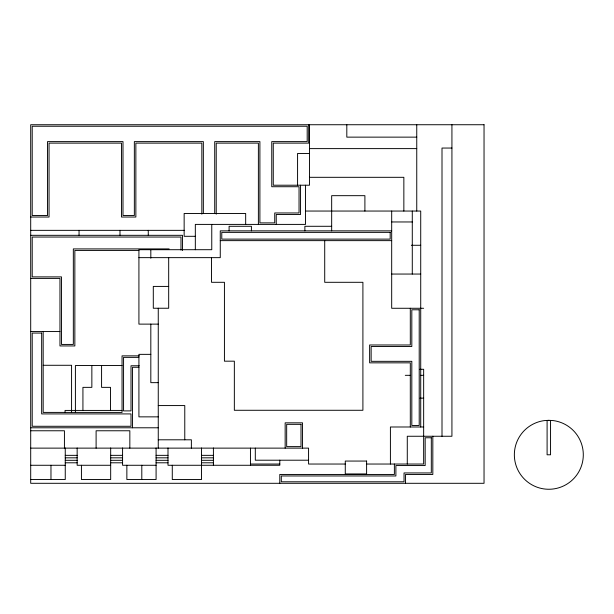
<?xml version="1.0" encoding="UTF-8"?>
<svg xmlns="http://www.w3.org/2000/svg" width="614" height="614" viewBox="0 0 614 614"><rect width="100%" height="100%" fill="white"/><g stroke="black" fill="none" stroke-linecap="round" stroke-linejoin="round"><path stroke-width="0.92" d="M416.752 137.137L346.81 137.137L346.81 124.734M451.927 148.051L442.003 148.051L442.003 436.255M309.479 148.611L416.752 148.611M309.479 153.462L297.575 153.462L297.575 185.213M309.479 177.316L403.851 177.316L403.851 211.047M305.511 211.047L420.72 211.047L420.72 426.991M30.7 217.034L49.051 217.034L49.051 143.123L121.48 143.123L121.48 217.034L135.863 217.034L135.863 143.123L201.837 143.123L201.837 214.194M391.885 221.961L412.286 221.961M331.667 226.29L304.874 226.29L304.874 230.856M30.7 230.35L184.392 230.35M391.686 230.856L220.265 230.856L220.265 257.642L138.917 257.642M30.7 235.316L182.496 235.316L182.496 250.466M195.574 236.306L184.146 236.306L184.146 213.488L245.669 213.488L245.669 224.402M220.265 240.634L391.686 240.634M411.349 245.278L420.72 245.278M169.126 248.908L73.335 248.908L73.335 344.431L61.477 344.431L61.477 276.891L32.212 276.891L32.212 237.042L180.984 237.042L180.984 250.075M138.925 250.42L74.847 250.42L74.847 345.943L59.965 345.943L59.965 278.403L30.7 278.403M391.686 274.051L420.72 274.051M168.681 286.416L153.3 286.416L153.3 308.243L168.681 308.243L168.681 257.642M423.652 308.274L391.686 308.274L391.686 211.047M158.258 324.123L138.917 324.123L138.917 249.706L211.761 249.706L211.761 224.402M30.7 331.552L59.965 331.552M150.821 354.355L138.917 354.355L138.917 416.86L158.258 416.86M139.309 355.859L122.048 355.859L122.048 412.408L43.172 412.408L43.172 331.552M138.818 357.371L123.56 357.371L123.56 410.896L131.005 410.896L131.005 365.76L139.24 365.76M43.172 365.284L71.569 365.284L71.569 412.408M122.048 365.537L75.407 365.537L75.407 412.408M138.925 367.272L132.517 367.272L132.517 427.789M419.876 369.29L423.652 369.29L423.652 464.038L366.604 464.038M405.294 375.323L410.305 375.323M420.72 375.323L423.652 375.323M158.258 382.652L150.821 382.652L150.821 324.115M419.976 398.141L423.652 398.141M158.258 405.57L184.776 405.57L184.776 439.801M122.048 410.428L65.053 410.428L65.053 412.408M423.652 426.991L390.412 426.991L390.412 464.038M30.7 427.789L158.258 427.789M30.7 430.767L64.432 430.767L64.432 448.128M158.258 439.801L191.376 439.801L191.376 448.128M30.7 448.128L308.566 448.128L308.566 464.038L345.275 464.038M65.253 455.35L77.157 455.35M110.673 455.35L122.577 455.35M156.086 455.35L167.998 455.35M201.507 455.35L213.411 455.35M65.253 457.829L77.157 457.829M110.673 457.829L122.577 457.829M156.086 457.829L167.998 457.829M201.507 457.829L213.411 457.829M308.566 460.208L255.309 460.208L255.309 448.128M65.253 460.308L77.157 460.308M110.673 460.308L122.577 460.308M156.086 460.308L167.998 460.308M201.507 460.308L213.411 460.308M65.253 462.795L77.157 462.795M110.673 462.795L122.577 462.795M156.086 462.795L167.998 462.795M201.507 462.795L213.411 462.795M250.451 464.038L279.792 464.038M30.7 465.274L65.253 465.274M110.673 465.274L77.157 465.274L77.157 447.982M156.086 465.274L122.577 465.274L122.577 447.982M30.7 479.526L65.253 479.526L65.253 447.982M550.551 420.429L550.551 454.79L547.097 454.79L547.097 420.429M451.927 124.734L451.927 436.255L407.282 436.255L407.282 464.038M432.824 436.255L432.824 474.453L405.547 474.453L405.547 483.302M416.752 124.734L416.752 211.047M412.286 211.047L412.286 274.051M410.305 308.274L410.305 344.984L369.628 344.984L369.628 362.843L410.305 362.843L410.305 426.991M394.38 464.038L394.38 474.453L279.792 474.453L279.792 483.302M364.9 211.047L364.9 195.674L331.667 195.674L331.667 230.856M324.714 240.634L324.714 282.302L362.905 282.302L362.905 410.282L234.348 410.282L234.348 361.178L224.432 361.178L224.432 282.302L211.531 282.302L211.531 257.642M309.479 124.734L309.479 185.213L273.268 185.213L273.268 143.123L308.704 143.123L308.704 124.734M305.511 185.213L305.511 224.402L195.329 224.402L195.329 249.706M302.518 448.128L302.518 422.831L285.157 422.831L285.157 448.128M300.553 185.213L300.553 214.478L276.246 214.478L276.246 224.402M279.792 460.208L279.792 465.274L167.998 465.274L167.998 447.982M258.387 224.402L258.387 143.123L216.228 143.123L216.228 214.194M251.418 230.856L251.418 226.29L229.099 226.29L229.099 230.856M250.451 448.128L250.451 465.274M214.716 213.626L214.716 141.611L259.899 141.611L259.899 222.89L274.734 222.89L274.734 212.966L299.041 212.966L299.041 186.725L271.756 186.725L271.756 141.611L307.192 141.611L307.192 126.246L32.212 126.246L32.212 215.522L47.539 215.522L47.539 141.611L122.992 141.611L122.992 215.522L134.351 215.522L134.351 141.611L203.349 141.611L203.349 213.626M213.411 447.982L213.411 465.274M201.507 447.982L201.507 479.526L172.281 479.526L172.281 465.274M158.258 308.243L158.258 448.128M156.086 447.982L156.086 479.526L126.86 479.526L126.86 465.274M150.821 249.706L150.821 258.218M148.266 230.35L148.266 235.316M141.803 465.274L141.803 479.526M129.838 448.128L129.838 430.767L96.106 430.767L96.106 448.128M119.991 230.35L119.991 235.316M110.673 447.982L110.673 479.526L81.439 479.526L81.439 465.274M110.505 410.428L110.505 387.357L101.579 387.357L101.579 365.537M91.854 365.537L91.854 387.357L82.928 387.357L82.928 410.428M79.045 230.35L79.045 235.316M50.97 465.274L50.97 479.526M548.824 420.314L544.326 420.605A34.476 34.476 0 0 0 519.751 473.31A34.476 34.476 0 0 0 577.904 473.31A34.476 34.476 0 0 0 553.321 420.605L548.824 420.314M484.039 124.734L30.7 124.734L30.7 483.302L484.039 483.302L484.039 124.734M390.174 232.368L221.777 232.368L221.777 239.122L390.174 239.122L390.174 232.368M419.209 309.786L411.817 309.786L411.817 346.496L371.14 346.496L371.14 361.331L411.817 361.331L411.817 425.479L419.209 425.479L419.209 309.786M41.66 333.064L32.212 333.064L32.212 426.277L131.005 426.277L131.005 413.92L41.66 413.92L41.66 333.064M301.006 424.343L286.669 424.343L286.669 446.616L301.006 446.616L301.006 424.343M431.312 437.767L425.164 437.767L425.164 465.55L395.892 465.55L395.892 475.965L281.304 475.965L281.304 481.79L404.035 481.79L404.035 472.941L431.312 472.941L431.312 437.767M366.604 461.06L345.275 461.06L345.275 473.954L366.604 473.954L366.604 461.06"/></g></svg>
